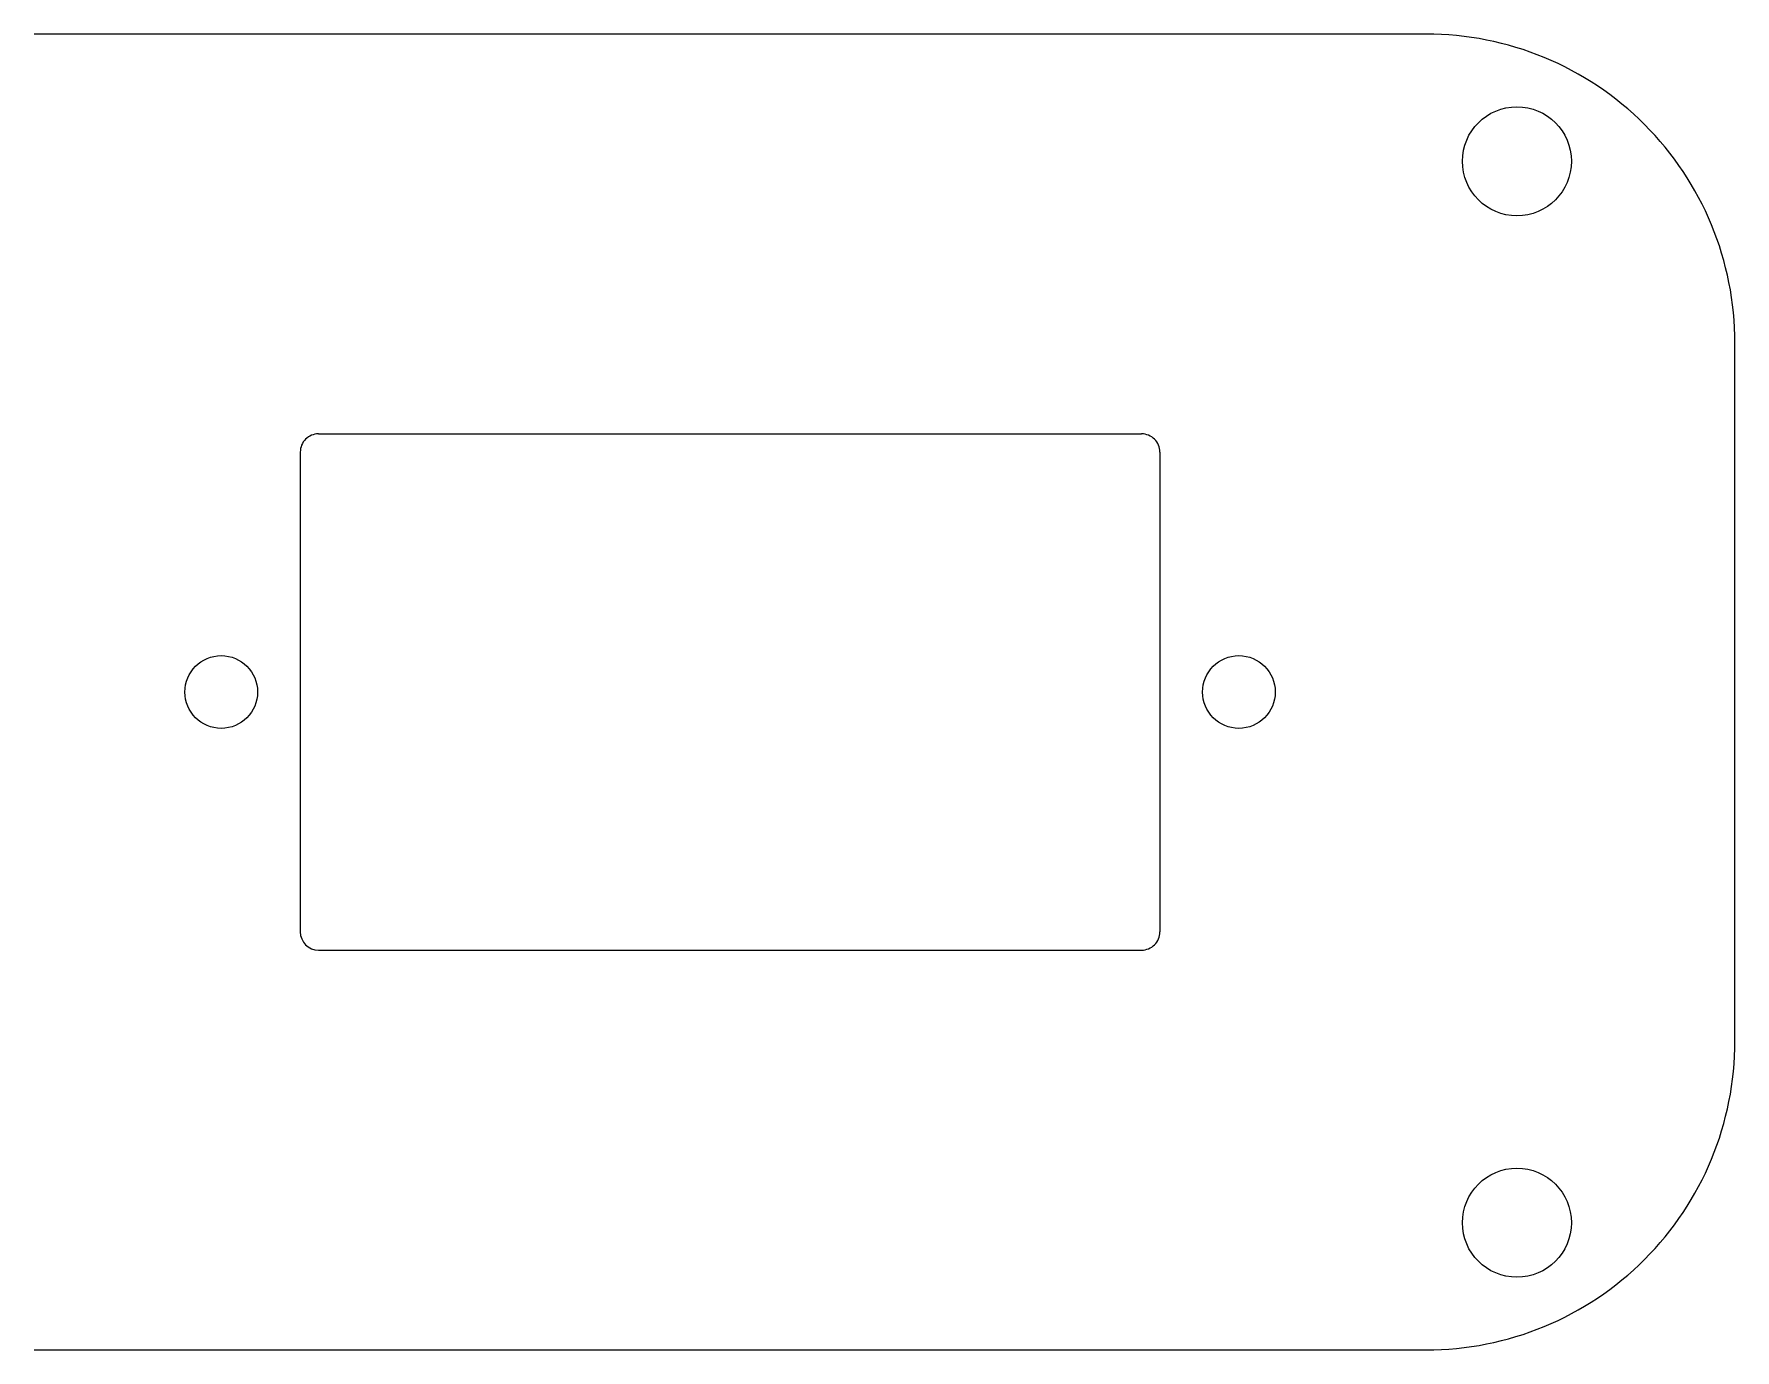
# Model space of a CAD drawing. Extents: x 0 to 420, y 0 to 297.
# Drawn here: x 171.7 to 265.3, y 112.3 to 184.7 of the extents above; entities that cross this region are included whole.
import ezdxf

# ---------------------------------------------------------------- set-up
doc = ezdxf.new("R2010")
doc.units = 0

msp = doc.modelspace()

# ---------------------------------------------------------------- linework, layer by layer
for p, q in [((248.300003, 184.699997), (171.699997, 184.699997)), ((265.299988, 129.300003), (265.299988, 167.699997)), ((187.350006, 162.699997), (232.649994, 162.699997)), ((186.350006, 161.699997), (186.350006, 135.300003)), ((233.649994, 161.699997), (233.649994, 135.300003)), ((187.350006, 134.300003), (232.649994, 134.300003)), ((171.699997, 112.300003), (248.300003, 112.300003))]:
    msp.add_line(p, q)
for centre, radius in [((253.300003, 177.699997), 3), ((182, 148.5), 2), ((238, 148.5), 2), ((253.300003, 119.300003), 3)]:
    msp.add_circle(centre, radius)
for centre, radius, start, end in [((248.300003, 167.699997), 17, 0, 90.000003), ((187.350006, 161.699997), 1, 90.000003, 180.000005), ((232.649994, 161.699997), 1, 0, 90.000003), ((187.350006, 135.300003), 1, 180.000005, 269.999997), ((232.649994, 135.300003), 1, 269.999997, 360), ((248.300003, 129.300003), 17, 269.999997, 360)]:
    msp.add_arc(centre, radius, start, end)

doc.saveas('drawing.dxf')
